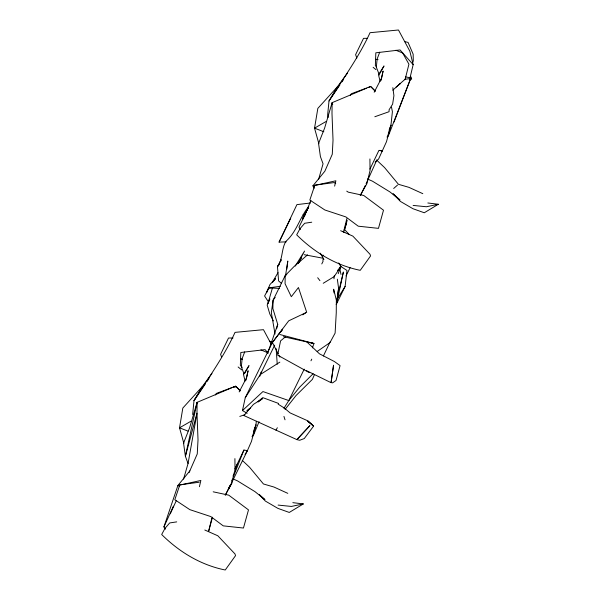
<?xml version="1.0" encoding="UTF-8"?>
<svg xmlns="http://www.w3.org/2000/svg" width="600" height="600" viewBox="0 0 600 600"><rect width="100%" height="100%" fill="white"/><g stroke="black" fill="none" stroke-linecap="round" stroke-linejoin="round"><path stroke-width="0.9" d="M232.072 480.69L231.862 483.368L225.195 495.067M253.29 433.493L253.147 435.3L255.945 424.838L256.335 421.252M388.298 133.822L388.155 135.623L390.952 125.167L392.4 111.712L391.493 107.093M192.645 414.502L193.995 400.643L202.215 386.685L211.958 373.515M252 436.695L253.388 435.472L253.778 431.76M387.007 137.017L388.395 135.795L388.785 132.083M336.188 304.627L345.105 286.478L346.972 270.465L340.155 266.002M286.793 269.303L287.798 261.022L285.51 275.805M337.335 279.188L338.595 288.285L336.817 302.572L343.38 272.017L339.345 289.043M337.02 299.272L338.595 288.285M183.547 479.153L188.055 463.493L196.987 413.213L197.108 402.345L231.502 387.885M330.112 341.88L323.4 355.995M246.053 380.145L248.093 370.71L246.502 377.835L239.167 391.912M381.067 80.468L383.1 71.04L381.51 78.157L374.175 92.242M247.178 413.28L242.468 410.565L245.25 397.717L272.377 342.502L288.705 320.827L306.69 312.293L298.447 287.528L291.308 296.707L285.075 283.74L285.18 275.587L293.97 266.625L307.553 254.85M199.41 486.697L200.865 480.457L177.9 485.505L163.92 526.905L165.472 529.162M334.627 186.135L335.873 180.78L312.907 185.828L314.235 188.183M328.163 117.488L327.653 114.825L329.002 100.972C343.185 78.547 358.972 56.91 370.035 32.7L398.475 30L409.845 51.203L413.168 64.635L409.83 78.637L404.445 79.358M276.653 328.763L277.725 324.36L272.873 308.572L273.09 300.202L285.18 275.587L286.748 274.56M211.815 518.303L208.59 531.457L212.498 517.2M343.605 231.788L346.822 218.625M259.808 376.245L261.15 372.015M344.805 229.147L347.22 220.208M272.528 287.625L267.983 303.36L269.85 298.86L267.165 305.093L269.827 314.017L273.442 320.947M308.235 207.765L302.49 219.36L303.263 216.765L308.197 207.757M280.665 261.42L281.183 259.733L277.47 266.678L278.595 280.913L281.407 283.358M344.212 230.145L346.5 223.163M267.683 353.243L277.725 324.36M232.995 476.228L237.248 464.01L243.923 450.037L247.38 450.675L251.452 441.42L255.945 424.838L253.373 431.7M338.205 273.683L340.92 266.505L338.647 262.928M318.555 179.483L323.062 163.815L320.407 156.585L318.57 143.468L324.63 128.062L332.115 102.667L366.517 88.215M312.397 347.873L313.972 343.515L279.832 334.5M389.025 130.312L390.952 125.167L386.467 141.75L378.6 159.015L375.097 162.045M244.702 351.885L242.13 358.673L241.335 366.825L244.02 373.815M379.71 52.207L377.138 58.995L376.343 67.148L379.365 75.015M394.065 122.002L410.925 77.85L388.395 135.795M229.785 485.903L225.525 495.022M231.803 480.78L243.923 450.037M163.92 526.905L173.4 506.153M310.83 200.505L305.303 214.163L298.935 227.228L300.48 229.485M299.505 261.877L301.252 257.625L298.267 263.423M253.388 435.472L259.058 421.68M333.968 278.82L334.312 275.647M412.575 62.707L413.295 60.983L413.153 54.203L408.067 42.412L404.535 41.557M189.09 472.553L197.257 453.945L198.022 439.83L196.987 413.213L185.392 456.263L188.055 463.493M314.572 374.392L312.382 379.373L296.025 395.558L285.067 409.44M365.347 185.422L360.532 195.353M366.112 183.735L376.778 160.095M230.34 485.1L228.435 489.322L247.38 450.675L245.04 454.463M170.295 513.832L176.43 500.355M310.98 360.795L311.737 359.153M302.49 219.36L308.183 207.675M286.267 241.86L279.075 242.115L296.918 204.615L310.582 202.987M280.335 286.29L268.845 287.858L266.468 292.8L269.978 284.513L275.603 278.565L272.423 282.465M369.945 169.102L378.938 150.36L382.388 150.998L379.68 150.36M234.938 468.78L237.248 464.01M279.075 242.115L290.722 218.243M245.25 397.717L260.265 374.565L274.702 345.165M281.31 331.725L282.548 329.205L272.377 342.502L278.197 353.858M321.78 263.94L323.062 261.337L322.875 259.875L323.468 258.87M346.058 275.925L350.115 267.675M283.928 408.322L288.803 400.545L304.222 369.157M298.14 263.43L304.567 251.048L295.245 266.04M271.612 287.685L268.845 287.858L264.593 295.987L268.5 302.032M379.837 73.508L384.022 65.948L378.502 74.782L380.108 81.39M244.83 373.178L249.015 365.625L243.495 374.452L245.1 381.067M360.202 195.39L366.877 183.697L370.043 170.55L369.915 158.947M275.947 430.17L277.358 427.74M272.37 282.308L278.01 272.647M347.505 73.11L337.222 87.008L329.002 100.972L339.915 84.892M336.803 299.798L345.105 286.478M350.303 95.317L351.33 93.758L370.695 86.505L375.24 91.028M215.295 394.995L216.315 393.435L235.688 386.183L240.225 390.697M341.993 81.832L343.545 79.537M205.425 383.805L193.995 400.643C208.178 378.225 223.958 356.587 235.028 332.377L263.46 329.678L271.335 344.355M206.978 381.51L209.055 378.45M275.19 297.322L273.09 300.202L271.335 312.705L275.032 334.028M308.79 206.37C299.79 217.275 296.82 231.817 285.84 241.417C281.25 249.202 282.96 259.26 277.47 266.678L279.188 264.532M288.803 400.545L299.715 387.12L313.132 373.71M189.855 470.873L177.9 485.505L179.535 486.27M337.222 87.008L317.835 108.375L314.543 128.16L318.87 143.715M202.215 386.685L182.828 408.053L179.535 427.83L183.863 443.393M339.09 268.395L340.92 266.505L334.125 276.63L323.228 283.282M248.85 409.072L246.9 410.94L250.35 408.045M242.468 410.565L262.928 391.56L288.795 400.553M337.763 270.337L339.84 268.455L337.935 270.142M393.675 188.483L397.522 185.07M323.91 259.522L322.215 256.358L323.595 255.188M396.127 87.075L405.173 79.215L408.93 64.185L402.653 52.995L395.91 50.25M257.933 401.678L262.755 397.627L278.587 403.447L278.197 404.213L284.19 407.933L290.138 412.928L308.415 421.11L313.605 426.12L304.252 438.562L299.7 440.265L296.865 439.612L243.9 415.545L253.447 404.37L262.395 398.692L258.233 401.963M285.6 336.705L280.582 340.868L277.627 355.147L309.142 372.562M392.82 90.165L400.058 83.752L398.46 84.727M279.832 362.138L260.265 374.565M302.782 314.858L305.722 312.817M317.235 351.457L329.993 342.585L335.115 333.097L336.255 312.84L336.353 300.15L333.645 289.222L334.028 292.942M427.845 202.98L438.33 204.263L424.283 212.767L412.92 208.71L400.41 201.42L393.127 193.89M292.837 502.658L303.322 503.933L289.275 512.445L277.905 508.38L265.403 501.097L259.335 494.82M325.882 121.597L314.543 128.16L323.843 131.76M190.875 421.268L179.535 427.83L187.988 431.107M409.32 80.093L411.69 79.095L410.745 76.575M368.183 87.54L370.688 86.528L375.21 91.2M233.175 387.21L235.68 386.197L240.202 390.877M374.82 116.752L389.07 111.705L389.107 109.733L392.625 104.137L393.923 95.633L392.842 87.668M239.805 416.423L244.837 414.645M438.33 204.263L426.397 206.752L413.115 205.417M303.322 503.933L291.39 506.43L278.108 505.088M311.737 222.202L304.688 223.267L299.993 228.712L296.678 234.825C314.212 252.27 335.827 265.41 360.255 270.322L370.545 255.975L370.005 254.272L352.853 236.115L340.635 230.708M176.722 521.88L169.68 522.945L164.985 528.39L161.67 534.502C179.205 551.947 200.812 565.08 225.248 570L235.538 555.645L234.998 553.95L217.837 535.785L204.81 530.018M199.245 482.22L179.828 484.838L174.817 499.717L189.833 509.647L210.817 516.585L223.237 525.862L243.458 528.037L248.498 509.888L228.75 495.165L213.188 491.812M367.14 38.31L363.532 38.348L355.605 54.66L356.835 58.08M233.025 337.98L228.525 338.017L220.597 354.337L221.603 357.127M268.845 287.858L279.562 288.442M375.465 59.347L378.053 59.662M240.458 359.025L242.183 359.235M375.548 59.385L377.288 59.595M240.532 359.055L242.28 359.272M405.555 76.92L410.033 77.7M304.267 254.7L322.657 258.165M283.38 336.69L313.972 343.507L310.17 342.525M269.528 341.235L272.175 341.873M260.903 349.928L267.645 352.665M343.132 231.743L344.843 232.485M367.425 178.958L372.51 181.215L389.947 191.933L399.952 199.95L393.202 193.875M233.257 479.01L237.502 480.885L254.933 491.61L264.945 499.627L259.545 494.76M422.805 193.673L408.938 187.35L398.445 184.305L384.592 167.602L376.627 160.087M287.798 493.35L273.93 487.028L263.438 483.975L249.585 467.28L242.28 460.388M314.543 186.6L312.907 185.828L324.862 171.195L332.272 154.267L333.03 140.16L331.995 113.535L332.115 102.667L332.707 104.43M306.435 370.62L331.095 382.695L333.548 365.212L331.05 382.515L332.603 382.875L336.015 380.49L340.08 365.625L334.44 361.553L319.485 353.835L306.428 341.528M233.58 386.43L235.222 387.338M335.722 183.555L334.26 182.55L314.835 185.16L309.832 200.048L324.84 209.978L345.825 216.907L358.245 226.185L378.465 228.36L383.505 210.21L363.757 195.487L348.202 192.135L346.733 191.13M373.125 67.305L375.952 69.63M238.118 366.975L241.65 369.892M376.627 67.012L375.353 65.655L375.825 52.815L400.072 49.943L413.168 64.635M242.265 367.365L240.337 365.332L240.817 352.493L265.065 349.612L268.178 353.115M344.31 229.178L349.237 234.57M317.685 277.74L319.935 280.65M320.295 253.163L322.215 256.358M279.022 355.478L279.855 357.105M283.942 416.408L285.022 419.812M339.69 268.252L341.002 274.455M276.135 348.66L277.237 364.23M234.907 458.618L235.028 470.22M197.108 402.345L185.392 456.263L183.562 443.145L189.623 427.74L197.108 402.345M309.803 425.768L296.865 439.612L309.803 425.768M304.822 215.153L303.127 214.44L304.822 215.175M312.067 424.68L307.642 421.222L313.605 426.12L312.067 424.68"/></g></svg>
